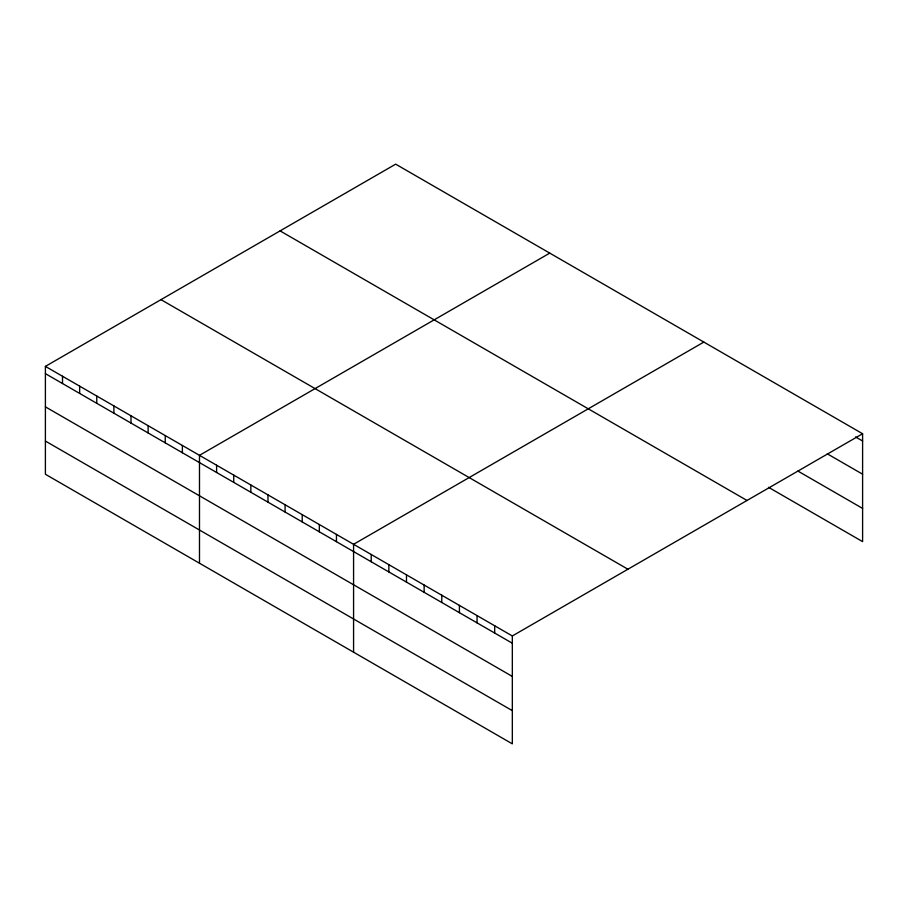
<?xml version="1.0" encoding="UTF-8"?>
<svg xmlns="http://www.w3.org/2000/svg" width="908" height="908" viewBox="0 0 908 908"><rect width="100%" height="100%" fill="white"/><g stroke="black" fill="none" stroke-linecap="round" stroke-linejoin="round"><path stroke-width="1.36" d="M45.4 366.378L512.328 635.963L512.328 743.845L45.4 474.26L45.4 366.378L395.672 164.155L862.6 433.74L862.6 541.622L768.52 487.301M549.76 253.116L199.488 455.339L199.488 563.221M703.848 342.078L353.575 544.301L353.575 652.182M512.328 635.963L862.6 433.74M855.54 436.93L862.6 441.004M827.324 453.841L862.6 474.203M797.916 471.07L862.6 508.412M280.084 230.893L747.012 500.467M160.988 299.651L627.916 569.225M45.4 373.653L512.328 643.227M45.4 406.852L512.328 676.426M45.4 441.061L512.328 710.646M494.69 625.782L494.69 633.046M477.052 615.59L477.052 622.865M459.414 605.409L459.414 612.673M441.776 595.228L441.776 602.492M424.138 585.047L424.138 592.311M406.489 574.855L406.489 582.119M388.851 564.674L388.851 571.938M371.213 554.493L371.213 561.757M336.459 534.426L336.459 541.69M319.332 524.54L319.332 531.804M302.216 514.654L302.216 521.918M285.089 504.769L285.089 512.033M267.974 494.883L267.974 502.147M250.846 484.997L250.846 492.261M233.731 475.111L233.731 482.375M216.603 465.225L216.603 472.489M182.372 445.465L182.372 452.729M165.245 435.579L165.245 442.843M148.129 425.693L148.129 432.957M131.002 415.807L131.002 423.071M113.886 405.921L113.886 413.185M96.759 396.036L96.759 403.3M79.643 386.15L79.643 393.414M62.516 376.264L62.516 383.528"/></g></svg>
